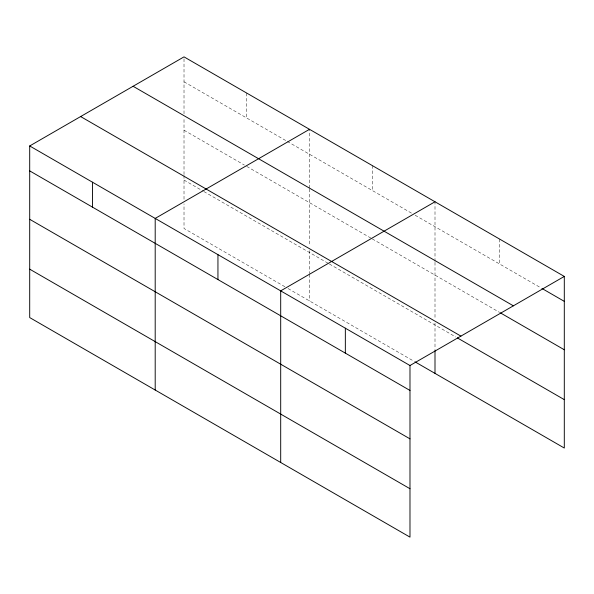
<?xml version="1.0" encoding="UTF-8"?>
<svg xmlns="http://www.w3.org/2000/svg" width="594" height="594" viewBox="0 0 594 594"><rect width="100%" height="100%" fill="white"/><g stroke="black" fill="none" stroke-linecap="round" stroke-linejoin="round"><path stroke-width="0.45" stroke-dasharray="2.97 2.23" d="M184.014 174.532L184.014 117.419M184.014 113.766L184.014 56.868M309.504 188.959L309.504 246.065M309.504 188.046L309.504 129.321M435.001 262.325L435.001 319.446M435.001 261.412L435.001 201.774M184.014 81.801L286.471 140.956M287.266 141.417L411.969 213.409M415.147 215.243L541.156 287.993M184.014 130.205L244.372 165.058M246.755 166.431L371.458 238.424M372.252 238.885L499.651 312.437M184.014 180.079L203.074 191.082M203.868 191.543L328.571 263.536M329.366 263.996L455.754 336.969M284.882 286.724L184.014 228.482L184.014 203.824M288.06 288.558L414.352 361.471M499.651 239.1L499.651 264.033M435.001 323.136L435.001 349.643M372.252 165.548L372.252 190.481M309.504 250.683L309.504 273.537M309.504 274.45L309.504 300.935M246.755 93.095L246.755 118.028M184.014 175.46L184.014 200.171"/><path stroke-width="0.89" d="M415.147 361.924L564.3 448.039L564.3 276.425L184.014 56.868L29.7 145.961L29.7 317.575L409.986 537.132L409.986 365.518L29.7 145.961M309.504 129.321L155.197 218.414L155.197 390.028M435.001 201.774L280.695 290.867L280.695 462.481M409.986 365.518L564.3 276.425M541.951 288.454L564.3 301.358M133.086 86.271L513.379 305.828M500.452 312.897L564.3 349.762M80.621 116.558L460.914 336.115M457.35 337.889L564.3 399.636M29.7 170.886L409.986 390.451M29.7 219.297L409.986 438.855M29.7 269.164L409.986 488.728M435.001 350.557L435.001 373.388M345.344 328.192L345.344 353.126M217.946 254.64L217.946 279.574M92.449 182.187L92.449 207.12"/></g></svg>
